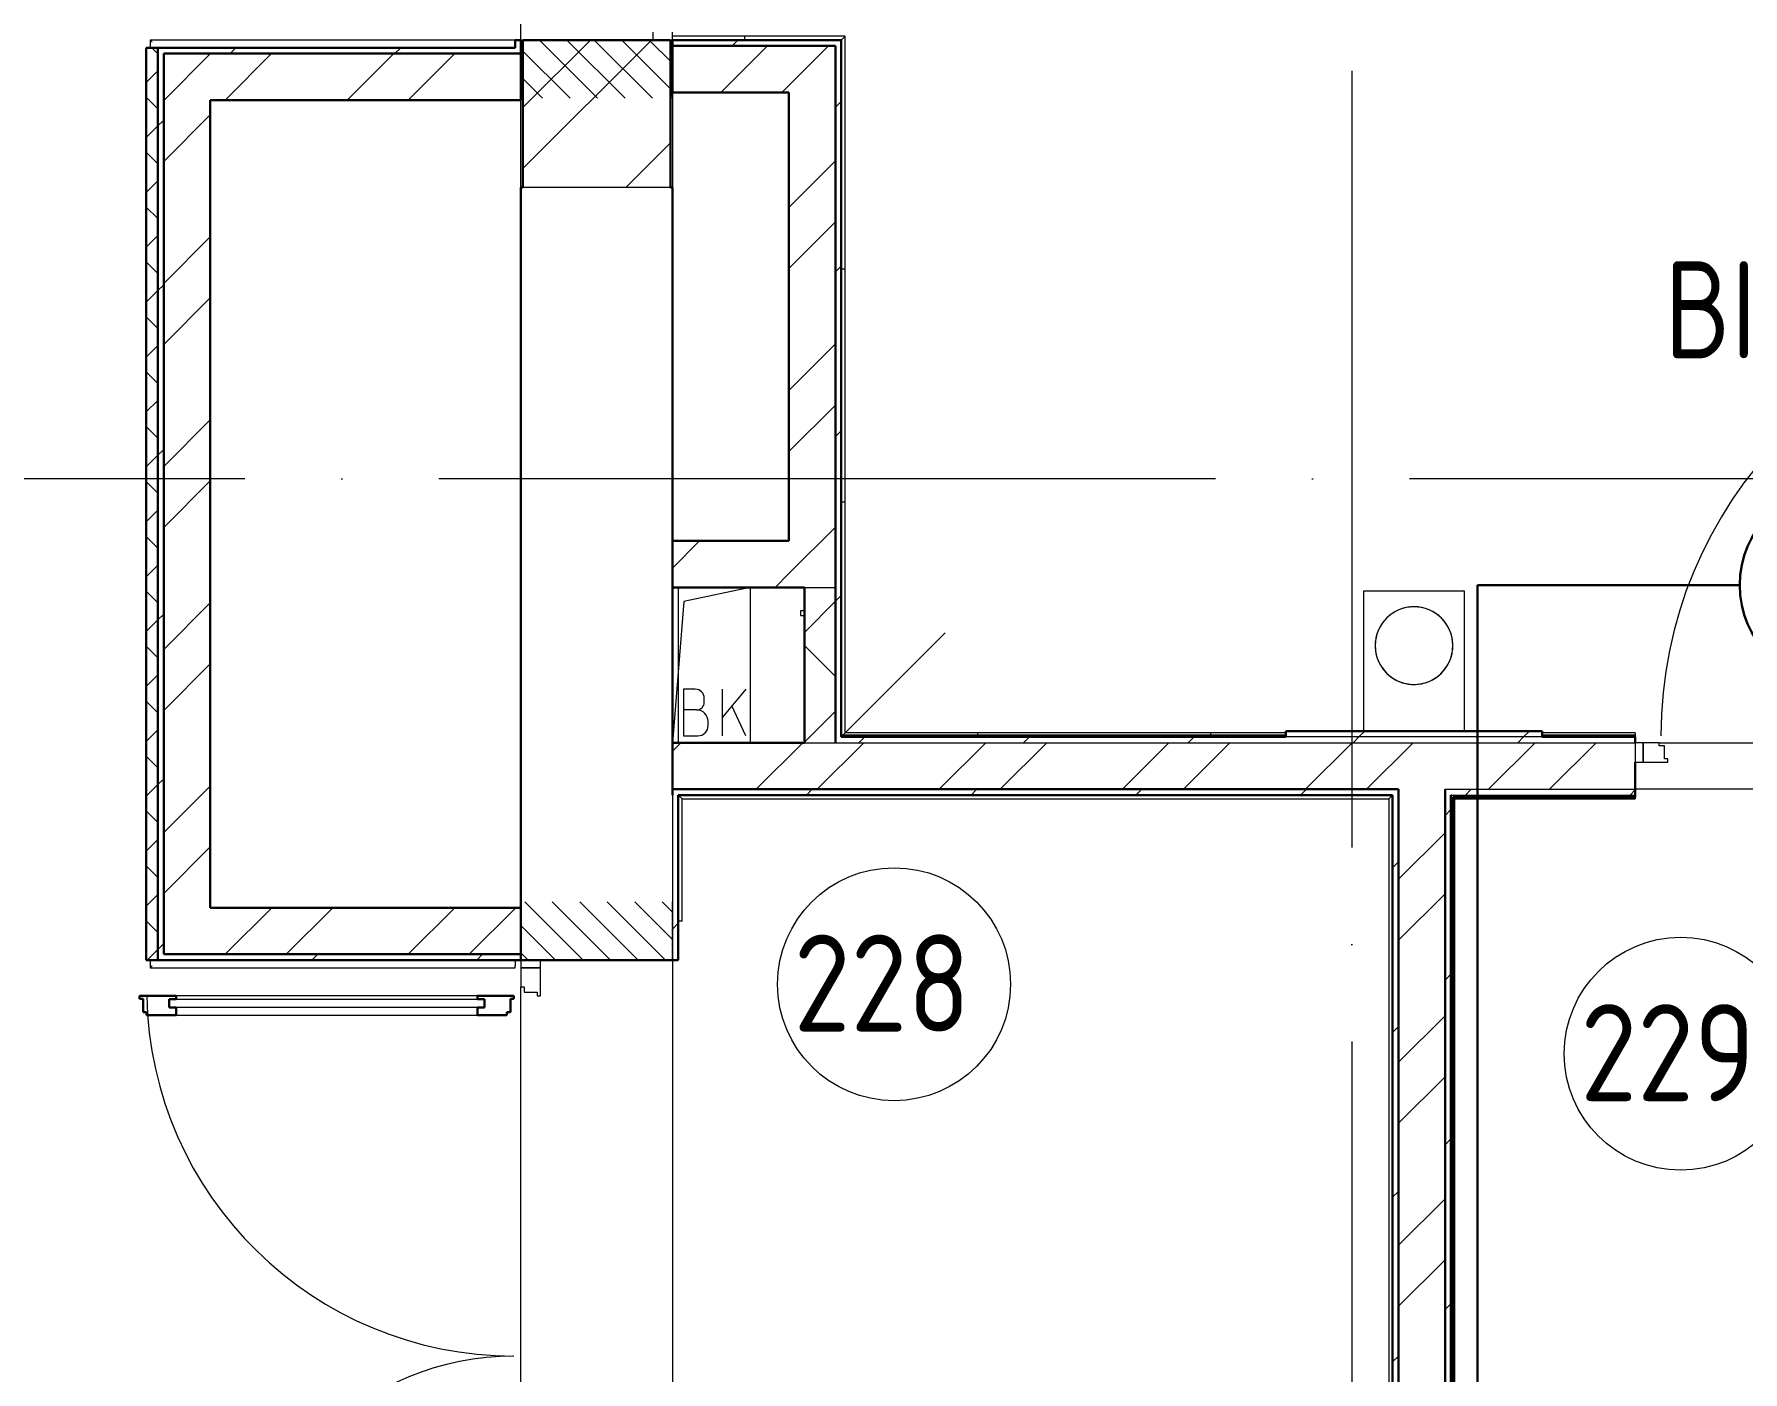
# Model space of a CAD drawing. Header units: millimetres. Extents: x -421858 to 614926, y -468665 to 141641.
# Drawn here: x 129782 to 134183, y 20362 to 23808 of the extents above; entities that cross this region are included whole.
import ezdxf
from ezdxf.enums import TextEntityAlignment as Align

# ---------------------------------------------------------------- set-up
doc = ezdxf.new("R2010")
doc.units = ezdxf.units.MM
doc.set_wipeout_variables(frame=1)
doc.linetypes.add('ADSK_Линия сетки', pattern=[25, 20, -2.5, 0, -2.5])
doc.linetypes.add('ADSK_Штриховая_ш2 п1_5', pattern=[4.5, 3, -1.5])
for name, color, linetype, lineweight in [('RC-Оповещение_световое', 7, 'Continuous', 30), ('Двери', 252, 'Continuous', 9), ('лс', 5, 'Continuous', 30), ('Марки помещений', 252, 'Continuous', 20), ('Оборудование', 8, 'Continuous', 18), ('Ограждение', 252, 'Continuous', 9), ('Оси', 252, 'Continuous', 9), ('Перекрытие', 252, 'Continuous', 18), ('Сантехника', 252, 'Continuous', 9), ('Стены внутренние', 7, 'Continuous', 18), ('Стены наружные', 7, 'Continuous', 18), ('Стены штриховка', 252, 'Continuous', 9)]:
    doc.layers.add(name, color=color, linetype=linetype, lineweight=lineweight)
doc.layers.add('RC-Позиционные_обозначения', color=7, linetype='Continuous')
doc.layers.add('Двери открывание', color=7, linetype='Continuous', lineweight=9, true_color=0xc0c0c0)
doc.styles.add('GOST Common_2', font='', dxfattribs={"width": 0.9, "height": 250})
doc.styles.add('RubezhCAD', font='', dxfattribs={"oblique": 10})
doc.styles.get("Standard").update_dxf_attribs({"font": ''})
doc.styles.get('GOST Common_2').set_extended_font_data('GOST type B')
doc.styles.get('RubezhCAD').set_extended_font_data('GOST type A')
doc.styles.get('Standard').set_extended_font_data('GOST type B')
pattern_1 = [(0, (134012, 1602.5), (0, 600), []), (90, (134012, 1602.5), (-600, 4e-14), [])]

# ---------------------------------------------------------------- blocks, each defined once
blk = doc.blocks.new('2 этаж')
at = {"layer": 'Двери', "lineweight": 18, "true_color": 0x636466}
h = blk.add_hatch(dxfattribs=at)
h.set_pattern_fill('FP_2', color=251, angle=-90, style=0, pattern_type=2)
h.set_pattern_definition([(315, (131231.006, 24917.747), (35.3553, 35.3553), [])])
h.paths.add_polyline_path([(131036, 23642.7), (131426, 23642.7), (131426, 23792.7), (131036, 23792.7)])
h.paths.add_polyline_path([(131036, 25792.7), (131426, 25792.7), (131426, 25942.7), (131036, 25942.7)])
h = blk.add_hatch(dxfattribs=at)
h.set_pattern_fill('FP_2', color=251, angle=90, style=0, pattern_type=2)
h.set_pattern_definition([(135, (131231.006, 20397.747), (-35.3553, -35.3553), [])])
h.paths.add_polyline_path([(131036, 19472.7), (131426, 19472.7), (131426, 19622.7), (131036, 19622.7), (131036, 19492.5)])
h.paths.add_polyline_path([(131234.3, 21422.7), (131426, 21422.7), (131426, 21572.7), (131036, 21572.7), (131036, 21422.7)])
at = {"layer": 'Ограждение', "true_color": 0x636466}
h = blk.add_hatch(dxfattribs=at)
h.set_pattern_fill('FP_14', color=251, style=0, pattern_type=2)
h.set_pattern_definition(pattern_1)
h.paths.add_polyline_path([(131846, 23792.7), (131861, 23792.7), (131871, 23802.7), (131426, 23802.7), (131426, 23792.7), (131441, 23792.7)])
h = blk.add_hatch(dxfattribs=at)
h.set_pattern_fill('FP_14', color=251, style=0, pattern_type=2)
h.set_pattern_definition(pattern_1)
h.paths.add_polyline_path([(131861, 21997.7), (131871, 22007.7), (131871, 23802.7), (131861, 23792.7), (131861, 22016.8)])
h = blk.add_hatch(dxfattribs=at)
h.set_pattern_fill('FP_14', color=251, style=0, pattern_type=2)
h.set_pattern_definition(pattern_1)
h.paths.add_polyline_path([(132623.6, 21997.7), (133006, 21997.7), (133006, 22007.7), (131871, 22007.7), (131861, 21997.7), (131929, 21997.7)])
h = blk.add_hatch(dxfattribs=at)
h.set_pattern_fill('FP_14', color=251, style=0, pattern_type=2)
h.set_pattern_definition(pattern_1)
h.paths.add_polyline_path([(133906, 21997.7), (133906, 22007.7), (133666, 22007.7), (133666, 21997.7)])
at = {"color": 251, "lineweight": 18, "true_color": 0x636466}
for p, q in [((131626, 22382.7), (131455.6, 22346.1)), ((131626, 22382.7), (131626, 21982.7)), ((131455.6, 22346.1), (131426, 21982.7)), ((131484.9, 22120.4), (131454.9, 22120.4)), ((131454.9, 22120.4), (131454.9, 22000.4)), ((131508.2, 22087), (131508.2, 22097)), ((131614.9, 22120.4), (131554.9, 22048.8)), ((131554.9, 22000.4), (131554.9, 22120.4)), ((131488.2, 22067), (131454.9, 22067)), ((131614.9, 22000.4), (131578.9, 22077.5)), ((131518.2, 22027), (131518.2, 22037)), ((131454.9, 22000.4), (131491.5, 22000.4))]:
    blk.add_line(p, q, dxfattribs=at)
for centre, radius, start, end in [((131484.9, 22097), 23.3, 0, 90), ((131488.2, 22087), 20, 270, 0), ((131488.2, 22037), 30, 0, 90), ((131491.5, 22027), 26.7, 270, 0)]:
    blk.add_arc(centre, radius, start, end, dxfattribs=at)
at = {"layer": 'Двери', "color": 251, "true_color": 0x636466}
for p, q in [((131376, 23812.7), (131376, 23792.7)), ((131426, 23792.7), (131426, 23812.7)), ((131376, 23792.7), (131426, 23792.7)), ((133906, 21982.7), (133906, 21932.7)), ((133926, 21982.7), (133906, 21982.7)), ((133926, 21932.7), (133926, 21982.7)), ((133967, 21982.7), (133926, 21982.7)), ((133926, 21982.7), (133926, 21932.7)), ((133967, 21974.7), (133967, 21982.7)), ((133981, 21974.7), (133967, 21974.7)), ((133981, 21940.7), (133981, 21974.7)), ((133906, 21932.7), (133926, 21932.7)), ((133926, 21932.7), (133990, 21932.7)), ((133990, 21940.7), (133981, 21940.7)), ((133990, 21932.7), (133990, 21940.7)), ((131086, 21422.7), (131036, 21422.7)), ((131036, 21422.7), (131036, 21402.7)), ((131036, 21402.7), (131086, 21402.7)), ((131086, 21402.7), (131036, 21402.7)), ((131036, 21402.7), (131036, 21353.7)), ((131086, 21402.7), (131086, 21422.7)), ((131086, 21330.7), (131086, 21402.7)), ((131036, 21353.7), (131044, 21353.7)), ((131044, 21353.7), (131044, 21339.7)), ((130130, 21321.7), (130942, 21321.7)), ((130130, 21300.7), (130130, 21321.7)), ((130942, 21300.7), (130130, 21300.7)), ((130924, 21330.7), (130148, 21330.7)), ((130942, 21321.7), (130942, 21300.7)), ((131044, 21339.7), (131078, 21339.7)), ((131078, 21339.7), (131078, 21330.7)), ((131078, 21330.7), (131086, 21330.7)), ((130148, 21280.7), (130924, 21280.7))]:
    blk.add_line(p, q, dxfattribs=at)
at = {"layer": 'Двери', "color": 251, "linetype": 'ADSK_Штриховая_ш2 п1_5', "true_color": 0x636466}
for p, q in [((131426, 23792.7), (131036, 23792.7)), ((131036, 23792.7), (131036, 23642.7)), ((131426, 23642.7), (131426, 23792.7)), ((131036, 21572.7), (131036, 21422.7)), ((131426, 21422.7), (131426, 21572.7)), ((131036, 21422.7), (131426, 21422.7))]:
    blk.add_line(p, q, dxfattribs=at)
at = {"layer": 'Двери', "color": 251, "lineweight": 30, "true_color": 0x636466}
for p, q in [((130148, 21330.7), (130054, 21330.7)), ((130054, 21330.7), (130054, 21322.7)), ((130054, 21322.7), (130063, 21322.7)), ((130063, 21322.7), (130063, 21288.7)), ((130130, 21321.7), (130148, 21321.7)), ((130130, 21300.7), (130130, 21321.7)), ((130148, 21300.7), (130130, 21300.7)), ((130148, 21321.7), (130148, 21330.7)), ((130148, 21280.7), (130148, 21300.7)), ((131018, 21330.7), (130924, 21330.7)), ((130924, 21321.7), (130924, 21330.7)), ((130942, 21321.7), (130924, 21321.7)), ((130924, 21300.7), (130942, 21300.7)), ((130924, 21280.7), (130924, 21300.7)), ((130942, 21300.7), (130942, 21321.7)), ((131009, 21288.7), (131009, 21322.7)), ((131009, 21322.7), (131018, 21322.7)), ((131018, 21322.7), (131018, 21330.7)), ((130063, 21288.7), (130072, 21288.7)), ((130072, 21288.7), (130072, 21280.7)), ((130072, 21280.7), (130148, 21280.7)), ((130924, 21280.7), (131000, 21280.7)), ((131000, 21280.7), (131000, 21288.7)), ((131000, 21288.7), (131009, 21288.7))]:
    blk.add_line(p, q, dxfattribs=at)
at = {"layer": 'Двери открывание', "color": 251, "true_color": 0x636466}
for centre, radius, start, end in [((135070, 22000.7), 1098, 90.9393, 180), ((131018, 21348.7), 946, 181.0903, 270), ((131018, 19696.7), 706, 90, 178.539)]:
    blk.add_arc(centre, radius, start, end, dxfattribs=at)
at = {"layer": 'Марки помещений', "color": 251, "true_color": 0x636466}
for centre in [(131997, 21360.5), (134022.9, 21181.4)]:
    blk.add_circle(centre, 300, dxfattribs=at)
at = {"layer": 'Оборудование', "color": 251, "true_color": 0x636466}
for p, q in [((131766, 22322.4), (131755.7, 22322.4)), ((131755.7, 22322.4), (131755.7, 22310.1)), ((131755.7, 22310.1), (131766, 22310.1)), ((131861, 21997.7), (132128.8, 22265.6))]:
    blk.add_line(p, q, dxfattribs=at)
at = {"layer": 'Ограждение', "color": 251, "true_color": 0x636466}
for p, q in [((130081, 23792.7), (130081, 23772.7)), ((131021, 23792.7), (130081, 23792.7)), ((131871, 23802.7), (131426, 23802.7)), ((131871, 23802.7), (131861, 23792.7)), ((131871, 22007.7), (131871, 23802.7)), ((131871, 22007.7), (131861, 21997.7)), ((133006, 22007.7), (131871, 22007.7)), ((133906, 22007.7), (133666, 22007.7)), ((133906, 22007.7), (133906, 21997.7)), ((131451, 21837.7), (131441, 21847.7)), ((131451, 21522.7), (131451, 21837.7)), ((131451, 21837.7), (133271, 21837.7)), ((133271, 21837.7), (133281, 21847.7)), ((133271, 21837.7), (133271, 18292.7)), ((133441.5, 21837.7), (133436.5, 21842.7)), ((133441.5, 19082.7), (133441.5, 21837.7)), ((133441.5, 21837.7), (133906, 21837.7)), ((133906, 21842.7), (133906, 21837.7)), ((131451, 21522.7), (131441, 21522.7)), ((130081, 21422.7), (130081, 21402.7)), ((130081, 21402.7), (131021, 21402.7)), ((131021, 21422.7), (131021, 21407.7)), ((131021, 21402.7), (131021, 21407.7))]:
    blk.add_line(p, q, dxfattribs=at)
for points in [[(130086, 23787.7), (130085.6, 23788.2), (130084.9, 23788.8), (130084.1, 23789.7), (130083.6, 23790.2), (130083.2, 23790.5), (130082.9, 23790.9), (130082.5, 23791.2), (130082.2, 23791.5), (130082, 23791.8), (130081.7, 23792.1), (130081.4, 23792.4), (130081.1, 23792.7), (130081, 23792.7), (130081, 23792.7)], [(130086, 21407.7), (130085.6, 21407.3), (130084.9, 21406.7), (130084.1, 21405.8), (130083.6, 21405.3), (130083.2, 21405), (130082.9, 21404.6), (130082.5, 21404.3), (130082.2, 21404), (130082, 21403.7), (130081.7, 21403.4), (130081.4, 21403.1), (130081.1, 21402.8), (130081, 21402.7), (130081, 21402.7)]]:
    blk.add_open_spline(points, degree=3, knots=[0, 0, 0, 0, 0.166667, 0.25, 0.333333, 0.375, 0.416667, 0.5, 0.541667, 0.583333, 0.666667, 0.75, 0.833333, 1, 1, 1, 1], dxfattribs=at)
at = {"layer": 'Оси', "color": 251, "linetype": 'ADSK_Линия сетки', "ltscale": 100, "true_color": 0x636466}
for p, q in [((131426, 33713.4), (131426, -32263.4)), ((133176, 33713.4), (133176, -32263.4)), ((165326, 22662.7), (93565.9, 22662.7))]:
    blk.add_line(p, q, dxfattribs=at)
at = {"layer": 'Перекрытие', "color": 251, "ltscale": 100, "true_color": 0x636466}
blk.add_line((131626, 22382.7), (131626, 21982.7), dxfattribs=at)
at = {"layer": 'Сантехника', "color": 251, "true_color": 0x636466}
for p, q in [((133466, 22372.7), (133206, 22372.7)), ((133206, 22372.7), (133206, 22012.7)), ((133466, 22012.7), (133466, 22372.7))]:
    blk.add_line(p, q, dxfattribs=at)
at = {"layer": 'Сантехника', "color": 251, "true_color": 0x636466, "flags": 128}
for points in [[(133336, 22332.7), (133332, 22332.7), (133328, 22332.4), (133324, 22332), (133320.1, 22331.5), (133316.1, 22330.8), (133312.2, 22329.9), (133308.4, 22328.9), (133304.5, 22327.7), (133300.8, 22326.3), (133297.1, 22324.9), (133293.4, 22323.2), (133289.8, 22321.4), (133286.3, 22319.5), (133282.9, 22317.5), (133279.5, 22315.3), (133276.3, 22313), (133273.1, 22310.5), (133270.1, 22307.9), (133267.1, 22305.2), (133264.3, 22302.4), (133261.5, 22299.5), (133258.9, 22296.5), (133256.4, 22293.3), (133254.1, 22290.1), (133251.9, 22286.8), (133249.8, 22283.4), (133247.8, 22279.9), (133246, 22276.3), (133244.3, 22272.7), (133242.8, 22269), (133241.4, 22265.2), (133240.2, 22261.4), (133239.1, 22257.6), (133238.2, 22253.7), (133237.5, 22249.7), (133236.9, 22245.8), (133236.4, 22241.8), (133236.1, 22237.8), (133236, 22233.8), (133236, 22229.8), (133236.2, 22225.8), (133236.6, 22221.8), (133237.1, 22217.9), (133237.8, 22213.9), (133238.6, 22210), (133239.6, 22206.2), (133240.7, 22202.3), (133242, 22198.5), (133243.5, 22194.8), (133245.1, 22191.1), (133246.8, 22187.5), (133248.7, 22184), (133250.7, 22180.5), (133252.9, 22177.2), (133255.2, 22173.9), (133257.6, 22170.7), (133260.1, 22167.6), (133262.8, 22164.6), (133265.6, 22161.8), (133268.5, 22159), (133271.5, 22156.4), (133274.6, 22153.8), (133277.8, 22151.5), (133281.1, 22149.2), (133284.5, 22147.1), (133287.9, 22145.1), (133291.5, 22143.2), (133295.1, 22141.5), (133298.8, 22139.9), (133302.5, 22138.5), (133306.3, 22137.3), (133310.1, 22136.1), (133314, 22135.2), (133317.9, 22134.4), (133321.9, 22133.7), (133325.9, 22133.3), (133329.9, 22132.9), (133333.8, 22132.8), (133336, 22132.7)], [(133336, 22132.7), (133340, 22132.8), (133344, 22133.1), (133348, 22133.5), (133351.9, 22134), (133355.9, 22134.7), (133359.8, 22135.6), (133363.6, 22136.6), (133367.5, 22137.8), (133371.2, 22139.2), (133374.9, 22140.6), (133378.6, 22142.3), (133382.2, 22144), (133385.7, 22146), (133389.1, 22148), (133392.5, 22150.2), (133395.7, 22152.5), (133398.9, 22155), (133401.9, 22157.6), (133404.9, 22160.3), (133407.7, 22163.1), (133410.5, 22166), (133413.1, 22169), (133415.6, 22172.2), (133417.9, 22175.4), (133420.2, 22178.7), (133422.2, 22182.1), (133424.2, 22185.6), (133426, 22189.2), (133427.7, 22192.8), (133429.2, 22196.5), (133430.6, 22200.3), (133431.8, 22204.1), (133432.9, 22207.9), (133433.8, 22211.8), (133434.6, 22215.8), (133435.2, 22219.7), (133435.6, 22223.7), (133435.9, 22227.7), (133436, 22231.7), (133436, 22235.7), (133435.8, 22239.7), (133435.4, 22243.6), (133434.9, 22247.6), (133434.2, 22251.6), (133433.4, 22255.5), (133432.4, 22259.3), (133431.3, 22263.2), (133430, 22267), (133428.5, 22270.7), (133426.9, 22274.4), (133425.2, 22278), (133423.3, 22281.5), (133421.3, 22284.9), (133419.1, 22288.3), (133416.9, 22291.6), (133414.4, 22294.8), (133411.9, 22297.9), (133409.2, 22300.9), (133406.4, 22303.7), (133403.6, 22306.5), (133400.5, 22309.1), (133397.4, 22311.6), (133394.2, 22314), (133390.9, 22316.3), (133387.6, 22318.4), (133384.1, 22320.4), (133380.5, 22322.3), (133376.9, 22324), (133373.2, 22325.6), (133369.5, 22327), (133365.7, 22328.2), (133361.9, 22329.3), (133358, 22330.3), (133354.1, 22331.1), (133350.1, 22331.7), (133346.1, 22332.2), (133342.2, 22332.6), (133338.2, 22332.7), (133336, 22332.7)]]:
    blk.add_lwpolyline(points, dxfattribs=at)
at = {"layer": 'Сантехника', "color": 251, "true_color": 0x636466}
for start, end in [(90, 270), (270, 90)]:
    blk.add_arc((133336, 22232.7), 100, start, end, dxfattribs=at)
at = {"layer": 'Стены внутренние', "color": 251, "true_color": 0x636466}
for p, q in [((131036, 23757.7), (131036, 25812.7)), ((131036, 23412.7), (131036, 23637.7)), ((131426, 23657.7), (131426, 23412.7)), ((131421, 23412.7), (131041, 23412.7)), ((131426, 21847.7), (131426, 19622.7)), ((131036, 19691.7), (131036, 21353.7))]:
    blk.add_line(p, q, dxfattribs=at)
at = {"layer": 'Стены внутренние', "color": 251, "lineweight": 30, "true_color": 0x636466}
for p, q in [((131036, 23412.7), (131036, 21557.7)), ((131041, 23412.7), (131036, 23412.7)), ((131426, 23412.7), (131421, 23412.7)), ((131426, 23412.7), (131426, 22502.7)), ((131426, 22382.7), (131426, 21982.7)), ((131426, 21422.7), (131036, 21422.7))]:
    blk.add_line(p, q, dxfattribs=at)
at = {"layer": 'Стены наружные', "color": 251, "lineweight": 30, "true_color": 0x636466}
for p, q in [((130071, 23772.7), (131021, 23772.7)), ((130071, 21422.7), (130071, 23772.7)), ((130101, 21422.7), (130101, 23772.7)), ((131021, 23792.7), (131021, 23772.7)), ((131021, 23792.7), (131036, 23792.7)), ((131036, 23757.7), (131036, 23792.7)), ((131041, 23412.7), (131041, 23792.7)), ((131421, 23792.7), (131041, 23792.7)), ((131421, 23412.7), (131421, 23792.7)), ((131426, 23657.7), (131426, 23792.7)), ((131426, 23792.7), (131861, 23792.7)), ((131426, 23777.7), (131846, 23777.7)), ((131846, 23777.7), (131846, 21982.7)), ((131861, 23792.7), (131861, 21997.7)), ((130116, 23757.7), (130116, 21437.7)), ((131036, 23757.7), (130116, 23757.7)), ((131036, 23757.7), (131036, 23637.7)), ((131036, 23637.7), (130236, 23637.7)), ((130236, 23637.7), (130236, 21557.7)), ((131726, 23657.7), (131426, 23657.7)), ((131726, 22502.7), (131726, 23657.7)), ((131426, 22502.7), (131726, 22502.7)), ((131426, 22382.7), (131426, 22502.7)), ((131766, 22382.7), (131426, 22382.7)), ((131766, 22382.7), (131766, 21982.7)), ((133006, 22012.7), (133666, 22012.7)), ((133006, 22012.7), (133006, 21997.7)), ((133666, 22012.7), (133666, 21997.7)), ((131426, 21982.7), (131766, 21982.7)), ((131426, 21982.7), (131426, 21847.7)), ((133006, 21997.7), (131861, 21997.7)), ((133906, 21997.7), (133666, 21997.7)), ((133906, 21997.7), (133906, 21982.7)), ((133906, 21932.7), (133906, 21842.7)), ((131426, 21862.7), (133296, 21862.7)), ((133281, 21847.7), (131441, 21847.7)), ((131441, 21422.7), (131441, 21847.7)), ((133281, 18282.7), (133281, 21847.7)), ((133296, 18267.7), (133296, 21862.7)), ((133296, 21862.7), (133296, 18267.7)), ((133416, 19082.7), (133416, 21862.7)), ((133431, 21847.7), (133431.5, 21847.7)), ((133431, 21847.7), (133431, 19082.7)), ((133431.5, 19097.7), (133431.5, 21847.7)), ((133436.5, 21842.7), (133906, 21842.7)), ((133436.5, 21842.7), (133436.5, 19097.7)), ((131036, 21557.7), (130236, 21557.7)), ((131036, 21557.7), (131036, 21422.7)), ((131036, 21437.7), (130116, 21437.7)), ((131036, 21422.7), (130071, 21422.7)), ((131441, 21422.7), (131426, 21422.7))]:
    blk.add_line(p, q, dxfattribs=at)
at = {"layer": 'Стены наружные', "color": 251, "linetype": 'Continuous', "lineweight": 9, "true_color": 0x636466}
for p, q in [((130101, 23756.8), (130085.1, 23772.7)), ((130287.1, 23757.7), (130302.1, 23772.7)), ((130711.4, 23757.7), (130726.4, 23772.7)), ((131041, 23619.1), (131214.7, 23792.7)), ((131041, 23461.9), (131371.8, 23792.7)), ((131551.2, 23657.7), (131671.2, 23777.7)), ((131579.9, 23777.7), (131594.9, 23792.7)), ((131708.3, 23657.7), (131828.3, 23777.7)), ((130116.8, 23637.7), (130236.8, 23757.7)), ((130273.9, 23637.7), (130393.9, 23757.7)), ((130588.2, 23637.7), (130708.2, 23757.7)), ((130745.4, 23637.7), (130865.4, 23757.7)), ((130071, 23683), (130101, 23713)), ((130101, 23615.4), (130071, 23645.4)), ((130116, 23637), (130116.8, 23637.7)), ((131846, 23619.6), (131861, 23634.6)), ((130116, 23479.8), (130236, 23599.8)), ((130071, 23541.6), (130101, 23571.6)), ((130101, 23571.6), (130116, 23586.6)), ((130101, 23474), (130071, 23504)), ((131306.2, 23412.7), (131421, 23527.6)), ((131726, 23361.1), (131846, 23481.1)), ((130071, 23400.2), (130101, 23430.2)), ((130101, 23332.5), (130071, 23362.5)), ((131726, 23204), (131846, 23324)), ((130071, 23258.8), (130101, 23288.8)), ((130116, 23165.5), (130236, 23285.5)), ((130101, 23191.1), (130071, 23221.1)), ((131846, 23195.3), (131861, 23210.3)), ((130071, 23117.3), (130101, 23147.3)), ((130101, 23147.3), (130116, 23162.3)), ((130116, 23008.4), (130236, 23128.4)), ((130101, 23049.7), (130071, 23079.7)), ((130071, 22975.9), (130101, 23005.9)), ((131726, 22889.7), (131846, 23009.7)), ((130101, 22908.3), (130071, 22938.3)), ((130071, 22834.5), (130101, 22864.5)), ((131726, 22732.5), (131846, 22852.5)), ((130101, 22766.9), (130071, 22796.9)), ((130116, 22694.1), (130236, 22814.1)), ((131846, 22771), (131861, 22786)), ((130071, 22693.1), (130101, 22723.1)), ((130101, 22723.1), (130116, 22738.1)), ((130101, 22625.4), (130071, 22655.4)), ((130116, 22536.9), (130236, 22656.9)), ((130071, 22551.7), (130101, 22581.7)), ((131726, 22418.2), (131846, 22538.2)), ((130101, 22484), (130071, 22514)), ((131426, 22432.5), (131496.2, 22502.7)), ((130071, 22410.2), (130101, 22440.2)), ((131690.5, 22382.7), (131726, 22418.2)), ((130101, 22342.6), (130071, 22372.6)), ((131846, 22346.8), (131861, 22361.8)), ((130101, 22298.8), (130116, 22313.8)), ((130116, 22222.6), (130236, 22342.6)), ((131766, 22266.8), (131846, 22346.8)), ((130071, 22268.8), (130101, 22298.8)), ((130101, 22201.2), (130071, 22231.2)), ((131846, 22153.2), (131766, 22233.2)), ((130116, 22065.4), (130236, 22185.4)), ((130071, 22127.4), (130101, 22157.4)), ((130101, 22059.8), (130071, 22089.8)), ((131766, 21983.9), (131846, 22063.9)), ((130071, 21986), (130101, 22016)), ((133194, 21997.7), (133209, 22012.7)), ((133618.3, 21997.7), (133633.3, 22012.7)), ((131426, 21961.1), (131447.7, 21982.7)), ((131642, 21862.7), (131762, 21982.7)), ((131799.2, 21862.7), (131919.2, 21982.7)), ((131906.3, 21982.7), (131921.3, 21997.7)), ((132113.5, 21862.7), (132233.5, 21982.7)), ((132270.6, 21862.7), (132390.6, 21982.7)), ((132330.5, 21982.7), (132345.5, 21997.7)), ((132584.9, 21862.7), (132704.9, 21982.7)), ((132742.1, 21862.7), (132862.1, 21982.7)), ((132754.8, 21982.7), (132769.8, 21997.7)), ((133056.4, 21862.7), (133176.4, 21982.7)), ((133179, 21982.7), (133194, 21997.7)), ((133213.6, 21862.7), (133333.6, 21982.7)), ((133527.9, 21862.7), (133647.9, 21982.7)), ((133603.3, 21982.7), (133618.3, 21997.7)), ((133685, 21862.7), (133805, 21982.7)), ((130101, 21918.3), (130071, 21948.3)), ((130071, 21844.6), (130101, 21874.6)), ((130101, 21874.6), (130116, 21889.6)), ((130116, 21751.1), (130236, 21871.1)), ((131771.3, 21847.7), (131786.3, 21862.7)), ((132195.5, 21847.7), (132210.5, 21862.7)), ((132619.8, 21847.7), (132634.8, 21862.7)), ((133044, 21847.7), (133059, 21862.7)), ((133463.3, 21842.7), (133468.3, 21847.7)), ((133468.3, 21847.7), (133483.3, 21862.7)), ((133534, 21842.7), (133539, 21847.7)), ((133604.7, 21842.7), (133609.7, 21847.7)), ((133675.4, 21842.7), (133680.4, 21847.7)), ((133746.2, 21842.7), (133751.2, 21847.7)), ((133816.9, 21842.7), (133821.9, 21847.7)), ((133887.6, 21842.7), (133892.6, 21847.7)), ((133892.6, 21847.7), (133906, 21861.2)), ((130101, 21776.9), (130071, 21806.9)), ((133416, 21795.4), (133431, 21810.4)), ((133431.5, 21810.9), (133436.5, 21815.9)), ((133296, 21630.9), (133416, 21750.9)), ((133431.5, 21740.2), (133436.5, 21745.2)), ((130071, 21703.1), (130101, 21733.1)), ((130116, 21594), (130236, 21714)), ((130101, 21635.5), (130071, 21665.5)), ((133281, 21660.4), (133296, 21675.4)), ((133431.5, 21669.5), (133436.5, 21674.5)), ((130071, 21561.7), (130101, 21591.7)), ((133296, 21473.7), (133416, 21593.7)), ((133431.5, 21598.8), (133436.5, 21603.8)), ((130101, 21494.1), (130071, 21524.1)), ((130274.1, 21437.7), (130394.1, 21557.7)), ((130431.2, 21437.7), (130551.2, 21557.7)), ((130745.5, 21437.7), (130865.5, 21557.7)), ((130902.7, 21437.7), (131022.7, 21557.7)), ((133431.5, 21528.1), (133436.5, 21533.1)), ((131426, 21502.5), (131441, 21517.5)), ((130073.5, 21422.7), (130101, 21450.3)), ((130101, 21450.3), (130116, 21465.3)), ((130497.7, 21422.7), (130512.7, 21437.7)), ((130922, 21422.7), (130937, 21437.7)), ((133431.5, 21457.4), (133436.5, 21462.4)), ((133431.5, 21386.7), (133436.5, 21391.7)), ((133416, 21371.2), (133431, 21386.2)), ((133431.5, 21316), (133436.5, 21321)), ((133296, 21159.4), (133416, 21279.4)), ((133281, 21236.2), (133296, 21251.2)), ((133431.5, 21245.3), (133436.5, 21250.3)), ((133431.5, 21174.5), (133436.5, 21179.5)), ((133296, 21002.3), (133416, 21122.3)), ((133431.5, 21103.8), (133436.5, 21108.8)), ((133431.5, 21033.1), (133436.5, 21038.1)), ((133416, 20946.9), (133431, 20961.9)), ((133431.5, 20962.4), (133436.5, 20967.4)), ((133431.5, 20891.7), (133436.5, 20896.7)), ((133281, 20811.9), (133296, 20826.9)), ((133431.5, 20821), (133436.5, 20826)), ((133296, 20688), (133416, 20808)), ((133431.5, 20750.3), (133436.5, 20755.3)), ((133431.5, 20679.6), (133436.5, 20684.6)), ((133296, 20530.8), (133416, 20650.8)), ((133431.5, 20608.9), (133436.5, 20613.9)), ((133416, 20522.6), (133431, 20537.6)), ((133431.5, 20538.1), (133436.5, 20543.1)), ((133431.5, 20467.4), (133436.5, 20472.4)), ((133281, 20387.6), (133296, 20402.6)), ((133431.5, 20396.7), (133436.5, 20401.7))]:
    blk.add_line(p, q, dxfattribs=at)
at = {"layer": 'Стены наружные', "color": 251, "true_color": 0x636466}
for p, q in [((131441, 22382.7), (131441, 21982.7)), ((133967, 21982.7), (135075, 21982.7)), ((135136, 21862.7), (133906, 21862.7))]:
    blk.add_line(p, q, dxfattribs=at)
at = {"layer": 'Стены штриховка', "color": 251, "true_color": 0x636466}
for p, q in [((131766, 22382.7), (131846, 22382.7)), ((131766, 21982.7), (133906, 21982.7)), ((133666, 21997.7), (133006, 21997.7)), ((133416, 21862.7), (133906, 21862.7)), ((133431.5, 21847.7), (133906, 21847.7))]:
    blk.add_line(p, q, dxfattribs=at)
at = {"layer": 'Марки помещений', "color": 251, "true_color": 0x636466, "style": 'GOST Common_2', "width": 0.9}
for s, p in [('228', (131738.2, 21238.3)), ('229', (133764.2, 21059.1))]:
    blk.add_text(s, height=250, dxfattribs=at).set_placement(p)
blk = doc.blocks.new('RC-UGO-OS-10')
at = {"layer": 'RC-Оповещение_световое', "color": 5}
for p, q in [((-1.812, 1.812), (1.811, -1.812)), ((-1.812, -1.812), (1.811, 1.811))]:
    blk.add_line(p, q, dxfattribs=at)
blk.add_circle((0, 0), 2.562, dxfattribs=at)
at = {"layer": 'RC-Оповещение_световое'}
blk.add_attdef('PSTN', text='', height=2.5, dxfattribs=at).set_placement((0.862, 2.394), align=Align.BOTTOM_LEFT)

msp = doc.modelspace()

# ---------------------------------------------------------------- linework, layer by layer
at = {"layer": 'лс', "color": 11, "linetype": 'Continuous', "ltscale": 100, "transparency": 33554687}
for p in [(134174.7, 22388.5), (133499.5, 14301.1)]:
    msp.add_line(p, (133499.5, 22388.2), dxfattribs=at)

# ---------------------------------------------------------------- block references
msp.add_blockref('2 этаж', (0, 0))

# ---------------------------------------------------------------- next in the draw order: block references
at = {"layer": 'RC-Оповещение_световое', "color": 1, "lineweight": 50}
ref = msp.add_blockref('RC-UGO-OS-10', (134431, 22388.5), dxfattribs=dict(at, xscale=100, yscale=100, zscale=100))
ref.add_attrib('PSTN', 'BIAL2.8', dxfattribs={"layer": 'RC-Позиционные_обозначения', "height": 250, "style": 'RubezhCAD'}).set_placement((134437.1, 22898), align=Align.BOTTOM_CENTER)

doc.saveas('drawing.dxf')
